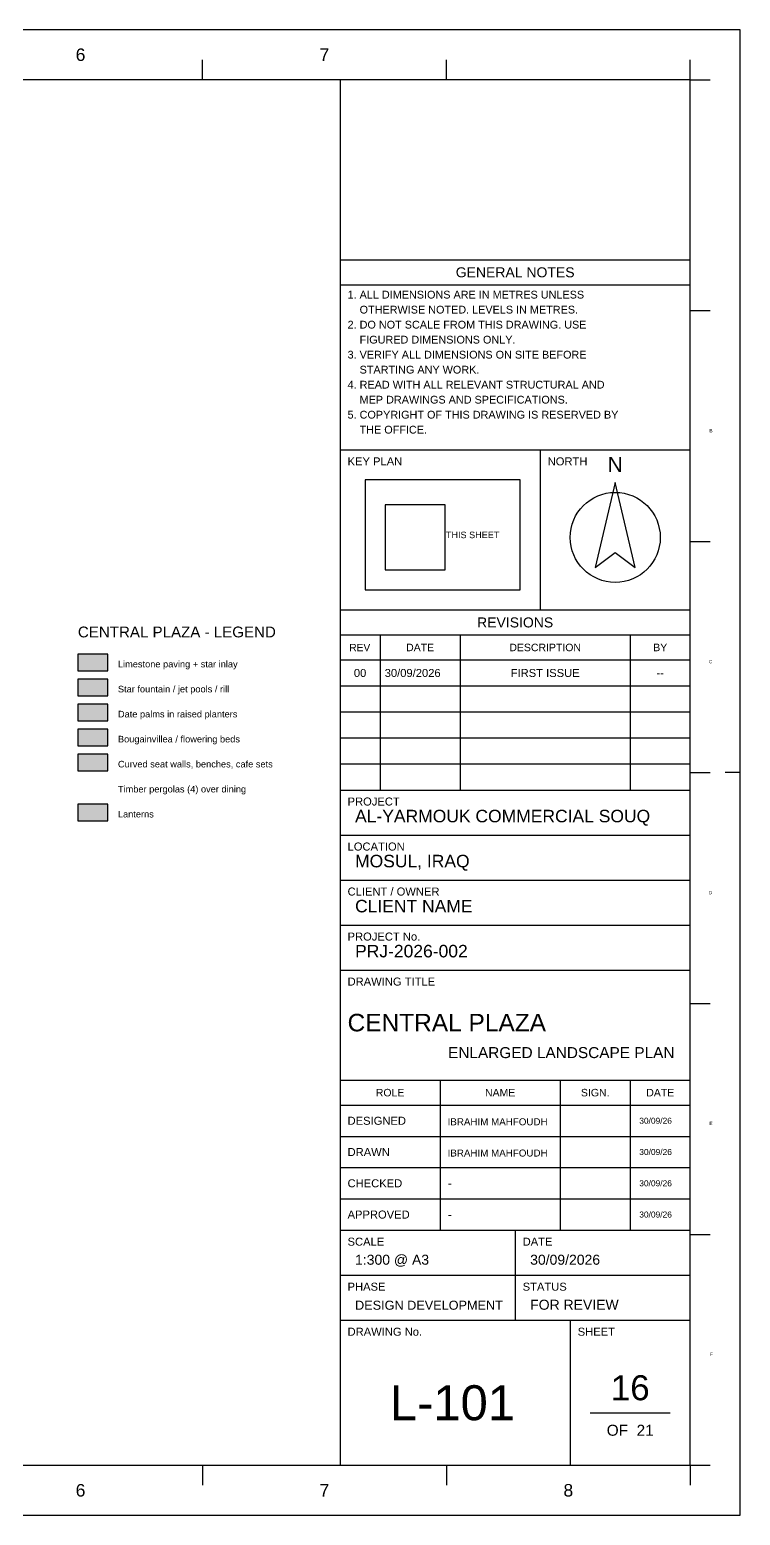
# Model space of a CAD drawing. Header units: metres. Extents: x 0 to 3661, y -5 to 371.
# Drawn here: x 3196.4 to 3239, y 0 to 89.1 of the extents above; entities that cross this region are included whole.
import ezdxf

# ---------------------------------------------------------------- set-up
doc = ezdxf.new("R2010")
doc.units = ezdxf.units.M
doc.header["$MEASUREMENT"] = 0
for name, color, linetype in [('A3_FRAME', 7, 'Continuous'), ('A3_SHEET', 7, 'Continuous'), ('TB_FIELDS', 7, 'Continuous'), ('TB_HEADINGS', 7, 'Continuous'), ('TB_LABELS', 7, 'Continuous'), ('TB_LINES_THICK', 7, 'Continuous'), ('TB_LINES_THIN', 7, 'Continuous'), ('TB_SYMBOLS', 7, 'Continuous'), ('TEXT', 7, 'Continuous'), ('TEXT-FILL', 41, 'Continuous'), ('TEXT-FILL2', 151, 'Continuous'), ('TEXT-FILL3', 94, 'Continuous'), ('TEXT-FILL4', 241, 'Continuous'), ('TEXT-FILL5', 35, 'Continuous'), ('TEXT-FILL6', 40, 'Continuous'), ('TITLE', 1, 'Continuous')]:
    doc.layers.add(name, color=color, linetype=linetype)
doc.styles.get("Standard").update_dxf_attribs({"font": 'arial.ttf'})

msp = doc.modelspace()

# ---------------------------------------------------------------- linework, layer by layer
at = {"layer": 'A3_FRAME'}
msp.add_line((3239, 44.55), (3238.1, 44.55), dxfattribs=at)
for points in [[(3119, 3), (3236, 3), (3236, 86.1), (3119, 86.1)], [(3215, 3), (3236, 3), (3236, 86.1), (3215, 86.1)]]:
    msp.add_lwpolyline(points, close=True, dxfattribs=at)
at = {"layer": 'A3_SHEET'}
msp.add_lwpolyline([(3113, 0), (3239, 0), (3239, 89.1), (3113, 89.1)], close=True, dxfattribs=at)
at = {"layer": 'TB_LINES_THICK'}
for p, q in [((3215, 75.3), (3236, 75.3)), ((3215, 63.9), (3236, 63.9)), ((3215, 54.3), (3236, 54.3)), ((3215, 43.5), (3236, 43.5)), ((3215, 32.7), (3236, 32.7)), ((3215, 26.1), (3236, 26.1)), ((3215, 17.1), (3236, 17.1)), ((3215, 11.7), (3236, 11.7))]:
    msp.add_line(p, q, dxfattribs=at)
at = {"layer": 'TB_LINES_THIN'}
for p, q in [((3206.75, 86.1), (3206.75, 87.3)), ((3221.375, 86.1), (3221.375, 87.3)), ((3236, 86.1), (3236, 87.3)), ((3236, 86.1), (3237.2, 86.1)), ((3215, 73.8), (3236, 73.8)), ((3236, 72.25), (3237.2, 72.25)), ((3227, 63.9), (3227, 54.3)), ((3236, 58.4), (3237.2, 58.4)), ((3215, 52.8), (3236, 52.8)), ((3217.4, 52.8), (3217.4, 43.5)), ((3222.2, 52.8), (3222.2, 43.5)), ((3232.4, 52.8), (3232.4, 43.5)), ((3215, 51.3), (3236, 51.3)), ((3215, 49.74), (3236, 49.74)), ((3215, 48.18), (3236, 48.18)), ((3215, 46.62), (3236, 46.62)), ((3215, 45.06), (3236, 45.06)), ((3236, 44.55), (3237.2, 44.55)), ((3215, 40.8), (3236, 40.8)), ((3215, 38.1), (3236, 38.1)), ((3215, 35.4), (3236, 35.4)), ((3236, 30.7), (3237.2, 30.7)), ((3221, 26.1), (3221, 17.1)), ((3228.2, 26.1), (3228.2, 17.1)), ((3232.4, 26.1), (3232.4, 17.1)), ((3215, 24.6), (3236, 24.6)), ((3215, 22.725), (3236, 22.725)), ((3215, 20.85), (3236, 20.85)), ((3215, 18.975), (3236, 18.975)), ((3225.5, 17.1), (3225.5, 11.7)), ((3236, 16.85), (3237.2, 16.85)), ((3215, 14.4), (3236, 14.4)), ((3228.8, 11.7), (3228.8, 3)), ((3230, 6.15), (3234.8, 6.15)), ((3206.75, 3), (3206.75, 1.8)), ((3221.375, 3), (3221.375, 1.8)), ((3236, 3), (3236, 1.8)), ((3236, 3), (3237.2, 3))]:
    msp.add_line(p, q, dxfattribs=at)
for points in [[(3216.5, 55.5), (3225.8, 55.5), (3225.8, 62.1), (3216.5, 62.1)], [(3217.7, 56.7), (3221.3, 56.7), (3221.3, 60.6), (3217.7, 60.6)]]:
    msp.add_lwpolyline(points, close=True, dxfattribs=at)
at = {"layer": 'TB_SYMBOLS'}
msp.add_lwpolyline([(3231.5, 61.95), (3230.3, 56.85), (3231.5, 57.75), (3232.7, 56.85)], close=True, dxfattribs=at)
msp.add_circle((3231.5, 58.65), 2.7, dxfattribs=at)
at = {"layer": 'TEXT'}
for points in [[(3199.279, 50.654), (3201.079, 50.654), (3201.079, 51.654), (3199.279, 51.654)], [(3199.279, 49.154), (3201.079, 49.154), (3201.079, 50.154), (3199.279, 50.154)], [(3199.279, 47.654), (3201.079, 47.654), (3201.079, 48.654), (3199.279, 48.654)], [(3199.279, 46.154), (3201.079, 46.154), (3201.079, 47.154), (3199.279, 47.154)], [(3199.279, 44.654), (3201.079, 44.654), (3201.079, 45.654), (3199.279, 45.654)], [(3199.279, 41.654), (3201.079, 41.654), (3201.079, 42.654), (3199.279, 42.654)]]:
    msp.add_lwpolyline(points, close=True, dxfattribs=at)
at = {"layer": 'TEXT-FILL'}
for points in [[(3199.279, 51.654), (3199.279, 50.654), (3201.079, 50.654)], [(3201.079, 50.654), (3201.079, 51.654), (3199.279, 51.654)]]:
    msp.add_solid(points, dxfattribs=at)
at = {"layer": 'TEXT-FILL2'}
for points in [[(3199.279, 50.154), (3199.279, 49.154), (3201.079, 49.154)], [(3201.079, 49.154), (3201.079, 50.154), (3199.279, 50.154)]]:
    msp.add_solid(points, dxfattribs=at)
at = {"layer": 'TEXT-FILL3'}
for points in [[(3199.279, 48.654), (3199.279, 47.654), (3201.079, 47.654)], [(3201.079, 47.654), (3201.079, 48.654), (3199.279, 48.654)]]:
    msp.add_solid(points, dxfattribs=at)
at = {"layer": 'TEXT-FILL4'}
for points in [[(3199.279, 47.154), (3199.279, 46.154), (3201.079, 46.154)], [(3201.079, 46.154), (3201.079, 47.154), (3199.279, 47.154)]]:
    msp.add_solid(points, dxfattribs=at)
at = {"layer": 'TEXT-FILL5'}
for points in [[(3199.279, 45.654), (3199.279, 44.654), (3201.079, 44.654)], [(3201.079, 44.654), (3201.079, 45.654), (3199.279, 45.654)]]:
    msp.add_solid(points, dxfattribs=at)
at = {"layer": 'TEXT-FILL6'}
for points in [[(3199.279, 42.654), (3199.279, 41.654), (3201.079, 41.654)], [(3201.079, 41.654), (3201.079, 42.654), (3199.279, 42.654)]]:
    msp.add_solid(points, dxfattribs=at)

# ---------------------------------------------------------------- texts
at = {"layer": 'TB_FIELDS'}
for s, height, p in [('1. ALL DIMENSIONS ARE IN METRES UNLESS', 0.465, (3215.45, 72.978)), ('    OTHERWISE NOTED. LEVELS IN METRES.', 0.465, (3215.45, 72.078)), ('2. DO NOT SCALE FROM THIS DRAWING. USE', 0.465, (3215.45, 71.178)), ('    FIGURED DIMENSIONS ONLY.', 0.465, (3215.45, 70.278)), ('3. VERIFY ALL DIMENSIONS ON SITE BEFORE', 0.465, (3215.45, 69.378)), ('    STARTING ANY WORK.', 0.465, (3215.45, 68.478)), ('4. READ WITH ALL RELEVANT STRUCTURAL AND', 0.465, (3215.45, 67.578)), ('    MEP DRAWINGS AND SPECIFICATIONS.', 0.465, (3215.45, 66.678)), ('5. COPYRIGHT OF THIS DRAWING IS RESERVED BY', 0.465, (3215.45, 65.778)), ('    THE OFFICE.', 0.465, (3215.45, 64.878)), ('00', 0.48, (3215.827, 50.28)), ('30/09/2026', 0.48, (3217.676, 50.28)), ('FIRST ISSUE', 0.48, (3225.232, 50.28)), ('--', 0.48, (3233.977, 50.28)), ('AL-YARMOUK COMMERCIAL SOUQ', 0.75, (3215.9, 41.562)), ('MOSUL, IRAQ', 0.75, (3215.9, 38.862)), ('CLIENT NAME', 0.75, (3215.9, 36.162)), ('PRJ-2026-002', 0.75, (3215.9, 33.462)), ('ENLARGED LANDSCAPE PLAN', 0.66, (3221.477, 27.42)), ('IBRAHIM MAHFOUDH', 0.4198, (3221.45, 23.392)), ('30/09/26', 0.36, (3232.943, 23.483)), ('IBRAHIM MAHFOUDH', 0.4198, (3221.45, 21.517)), ('30/09/26', 0.36, (3232.943, 21.608)), ('-', 0.54, (3221.45, 19.642)), ('30/09/26', 0.36, (3232.943, 19.733)), ('-', 0.54, (3221.45, 17.767)), ('30/09/26', 0.36, (3232.943, 17.858)), ('1:300 @ A3', 0.6, (3215.9, 15.028)), ('30/09/2026', 0.6, (3226.4, 15.028)), ('DESIGN DEVELOPMENT', 0.5438, (3215.9, 12.328)), ('FOR REVIEW', 0.6, (3226.4, 12.328)), ('OF  21', 0.66, (3230.991, 4.77))]:
    msp.add_text(s, height=height, dxfattribs=at).set_placement(p)
at = {"layer": 'TB_HEADINGS'}
for s, height, p in [('GENERAL NOTES', 0.6, (3221.937, 74.25)), ('REVISIONS', 0.6, (3223.218, 53.25)), ('CENTRAL PLAZA', 1.05, (3215.45, 29.025)), ('16', 1.5, (3231.235, 6.9)), ('L-101', 2.1, (3217.988, 5.7))]:
    msp.add_text(s, height=height, dxfattribs=at).set_placement(p)
at = {"layer": 'TB_LABELS'}
for s, height, p in [('6', 0.75, (3199.146, 87.225)), ('7', 0.75, (3213.771, 87.225)), ('B', 0.2, (3237.151, 64.95)), ('KEY PLAN', 0.48, (3215.45, 62.97)), ('NORTH', 0.48, (3227.45, 62.97)), ('THIS SHEET', 0.39, (3221.346, 58.605)), ('REV', 0.4373, (3215.554, 51.825)), ('DATE', 0.45, (3218.962, 51.825)), ('DESCRIPTION', 0.45, (3225.152, 51.825)), ('BY', 0.45, (3233.781, 51.825)), ('C', 0.2, (3237.122, 51.1)), ('PROJECT', 0.48, (3215.45, 42.57)), ('LOCATION', 0.48, (3215.45, 39.87)), ('CLIENT / OWNER', 0.48, (3215.45, 37.17)), ('D', 0.2, (3237.122, 37.25)), ('PROJECT No.', 0.48, (3215.45, 34.47)), ('DRAWING TITLE', 0.48, (3215.45, 31.77)), ('ROLE', 0.45, (3217.144, 25.125)), ('NAME', 0.45, (3223.692, 25.125)), ('SIGN.', 0.45, (3229.444, 25.125)), ('DATE', 0.45, (3233.362, 25.125)), ('DESIGNED', 0.48, (3215.45, 23.422)), ('E', 0.2, (3237.151, 23.4)), ('DRAWN', 0.48, (3215.45, 21.547)), ('CHECKED', 0.48, (3215.45, 19.672)), ('APPROVED', 0.48, (3215.45, 17.797)), ('SCALE', 0.48, (3215.45, 16.17)), ('DATE', 0.48, (3225.95, 16.17)), ('PHASE', 0.48, (3215.45, 13.47)), ('STATUS', 0.48, (3225.95, 13.47)), ('DRAWING No.', 0.48, (3215.45, 10.77)), ('SHEET', 0.48, (3229.25, 10.77)), ('F', 0.2, (3237.18, 9.55)), ('6', 0.75, (3199.146, 1.125)), ('7', 0.75, (3213.771, 1.125)), ('8', 0.75, (3228.396, 1.125))]:
    msp.add_text(s, height=height, dxfattribs=at).set_placement(p)
at = {"layer": 'TB_SYMBOLS'}
msp.add_text('N', height=0.9, dxfattribs=at).set_placement((3231.046, 62.576))
at = {"layer": 'TEXT'}
for s, p in [('Limestone paving + star inlay', (3201.679, 50.854)), ('Star fountain / jet pools / rill', (3201.679, 49.354)), ('Date palms in raised planters', (3201.679, 47.854)), ('Bougainvillea / flowering beds', (3201.679, 46.354)), ('Curved seat walls, benches, cafe sets', (3201.679, 44.854)), ('Timber pergolas (4) over dining', (3201.679, 43.354)), ('Lanterns', (3201.679, 41.854))]:
    msp.add_text(s, height=0.396, dxfattribs=at).set_placement(p)
at = {"layer": 'TITLE'}
msp.add_text('CENTRAL PLAZA - LEGEND', height=0.648, dxfattribs=at).set_placement((3199.279, 52.654))

doc.saveas('drawing.dxf')
